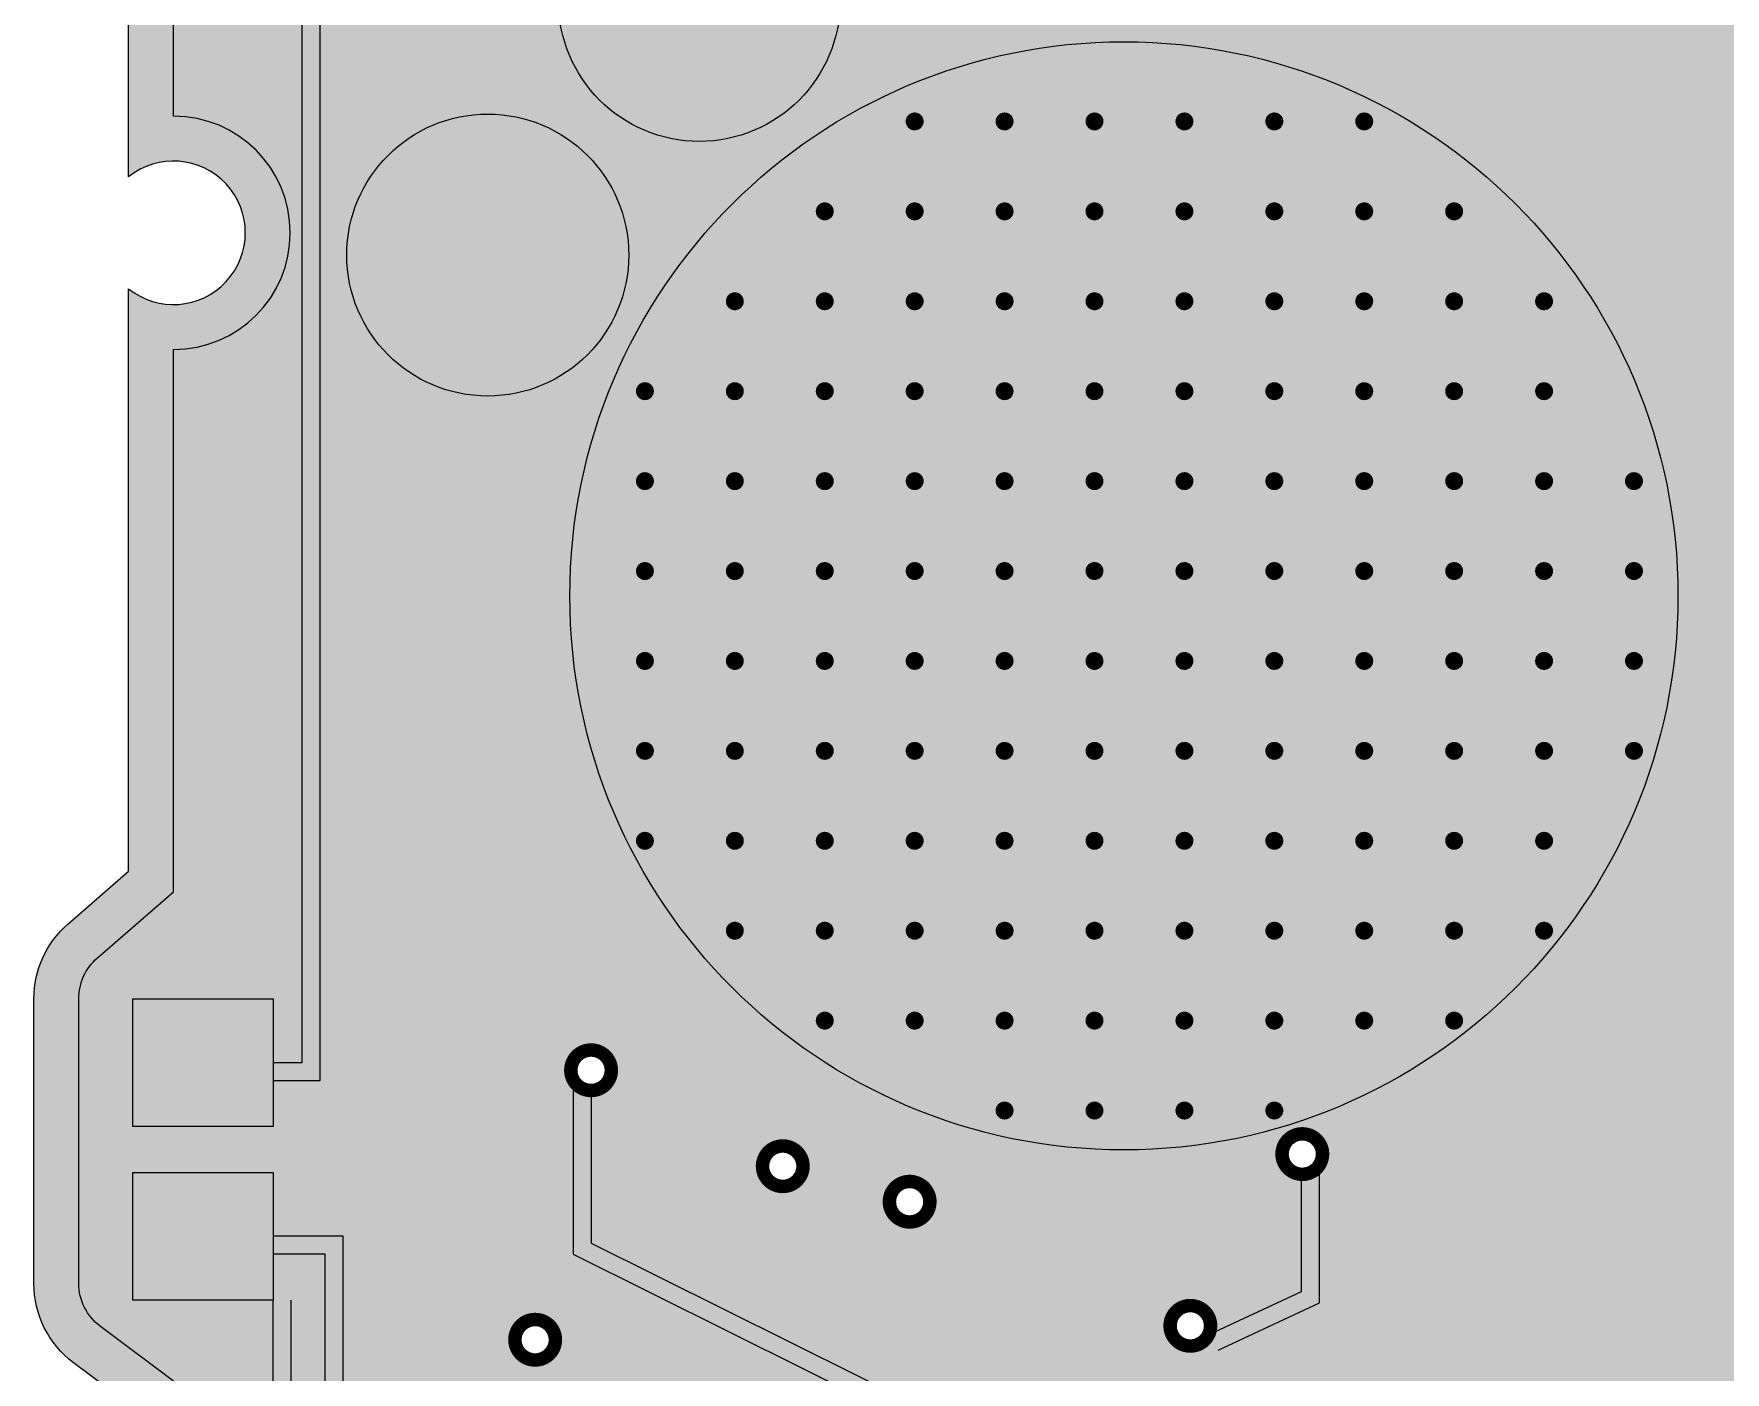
# Model space of a CAD drawing. Header units: centimetres. Extents: x 11.14 to 14.91, y 4.09 to 12.69.
# Drawn here: x 11.143 to 13.024, y 10.04 to 11.529 of the extents above; entities that cross this region are included whole.
import ezdxf

# ---------------------------------------------------------------- set-up
doc = ezdxf.new("R2010")
doc.units = ezdxf.units.CM
doc.header["$MEASUREMENT"] = 0
for name, color, linetype in [('conexiuni', 44, 'Continuous'), ('contur_placa', 9, 'Continuous'), ('noduri', 80, 'Continuous'), ('pct', 251, 'Continuous')]:
    doc.layers.add(name, color=color, linetype=linetype)
doc.layers.add('contacte_aurii', color=7, linetype='Continuous', true_color=0x757500)
doc.layers.add('placa_culoare', color=7, linetype='Continuous', true_color=0x1a3300)

msp = doc.modelspace()

# ---------------------------------------------------------------- hatches: boundary and pattern name
at = {"true_color": 0x727430}
h = msp.add_hatch(color=67, dxfattribs=at)
h.dxf.hatch_style = 1
h.paths.add_polyline_path([(11.2485, 9.0291, 0.400785), (11.3058, 8.9691, -0.954964), (11.3058, 8.6551, 0.400785), (11.2485, 8.5952), (11.2485, 8.4141, 0.403798), (11.3064, 8.3541, -0.964932), (11.3064, 8.04, 0.403798), (11.2485, 7.98), (11.2485, 7.5759), (11.2799, 7.5467), (11.2799, 7.323), (11.2485, 7.2748), (11.2485, 6.7669), (11.3094, 6.7018), (11.3094, 6.44), (11.2485, 6.375), (11.2485, 5.2436, 0.221534), (12.008, 4.1056, 0.137418), (12.0652, 4.0896), (14.0621, 4.0896, 0.22661), (14.8485, 5.2436), (14.8485, 6.3742), (14.794, 6.4357), (14.794, 6.6948), (14.8385, 6.7565), (14.9052, 6.8412), (14.9052, 7.2161), (14.8485, 7.2791), (14.8485, 7.9802, 0.397776), (14.7919, 8.0402, -0.945089), (14.7919, 8.354, 0.397776), (14.8485, 8.4139), (14.8485, 8.5952, 0.400785), (14.7913, 8.6551, -0.954964), (14.7913, 8.9691, 0.400785), (14.8485, 9.0291), (14.8485, 12.2559, 0.443926), (14.7825, 12.3156, -0.568503), (14.6185, 12.5371, 0.535761), (14.5171, 12.6896), (11.6154, 12.6896, 0.459419), (11.5066, 12.563, -0.4403), (11.3047, 12.3121, 0.395705), (11.2485, 12.2522), (11.2485, 11.3694, -2.087777), (11.2485, 11.2451), (11.2485, 10.5972), (11.1809, 10.5385, 0.21724), (11.1431, 10.4555), (11.1431, 10.1389, 0.236617), (11.1872, 10.0507), (11.2485, 10.0049)])
h.paths.add_polyline_path([(11.2985, 10.03), (11.2172, 10.0908, -0.236617), (11.1931, 10.1389), (11.1931, 10.4555, -0.21724), (11.2137, 10.5008), (11.2985, 10.5744), (11.2985, 11.1775, 1), (11.2985, 11.437), (11.2985, 12.2087, -0.354618), (11.3462, 12.2674, 0.397955), (11.5561, 12.5705, -0.459419), (11.6154, 12.6396), (14.5171, 12.6396, -0.535761), (14.5724, 12.5564, 0.502921), (14.7447, 12.266, -0.384227), (14.7985, 12.2063), (14.7985, 9.0725, -0.349321), (14.752, 9.014, 0.795743), (14.752, 8.6103, -0.349321), (14.7985, 8.5518), (14.7985, 8.4569, -0.346895), (14.7525, 8.3985, 0.788698), (14.7525, 7.9956, -0.346895), (14.7985, 7.9373), (14.7985, 7.2599), (14.8552, 7.1969), (14.8552, 6.8585), (14.7985, 6.7866), (14.744, 6.711), (14.744, 6.4167), (14.7985, 6.3553), (14.7985, 5.2474, -0.223736), (14.0485, 4.1396), (12.0652, 4.1396, -0.137418), (12.034, 4.1484, -0.220901), (11.2985, 5.2474), (11.2985, 6.3553), (11.3594, 6.4202), (11.3594, 6.7215), (11.2985, 6.7866), (11.2985, 7.2599), (11.3299, 7.3082), (11.3299, 7.5685), (11.2985, 7.5977), (11.2985, 7.9362, -0.351746), (11.3456, 7.9948, 0.802822), (11.3456, 8.3993, -0.351746), (11.2985, 8.4579), (11.2985, 8.5518, -0.349321), (11.3451, 8.6103, 0.795743), (11.3451, 9.014, -0.349321), (11.2985, 9.0725)], flags=16)
at = {"layer": 'contacte_aurii'}
h = msp.add_hatch(color=256, dxfattribs=at)
h.dxf.hatch_style = 1
h.paths.add_polyline_path([(11.4911, 11.2825, 1), (11.8047, 11.2825, 1)])
h.paths.add_polyline_path([(12.04, 11.5657, 1), (11.7264, 11.5657, 1)])
h.paths.add_polyline_path([(11.7393, 10.9035, 1), (12.9716, 10.9035, 1)])
h = msp.add_hatch(color=256, dxfattribs=at)
h.dxf.hatch_style = 1
h.paths.add_polyline_path([(11.4094, 10.4555), (11.2531, 10.4555), (11.2531, 10.3134), (11.4094, 10.3134)])
h.paths.add_polyline_path([(11.4094, 10.2623), (11.2531, 10.2623), (11.2531, 10.1202), (11.4094, 10.1202)])
at = {"layer": 'pct'}
h = msp.add_hatch(color=256, dxfattribs=at)
h.dxf.hatch_style = 1
h.paths.add_polyline_path([(12.1327, 11.4311, 1), (12.1127, 11.4311, 1)])
h = msp.add_hatch(color=256, dxfattribs=at)
h.dxf.hatch_style = 1
h.paths.add_polyline_path([(12.2327, 11.4311, 1), (12.2127, 11.4311, 1)])
h = msp.add_hatch(color=256, dxfattribs=at)
h.dxf.hatch_style = 1
h.paths.add_polyline_path([(12.3327, 11.4311, 1), (12.3127, 11.4311, 1)])
h = msp.add_hatch(color=256, dxfattribs=at)
h.dxf.hatch_style = 1
h.paths.add_polyline_path([(12.4327, 11.4311, 1), (12.4127, 11.4311, 1)])
h = msp.add_hatch(color=256, dxfattribs=at)
h.dxf.hatch_style = 1
h.paths.add_polyline_path([(12.5327, 11.4311, 1), (12.5127, 11.4311, 1)])
h = msp.add_hatch(color=256, dxfattribs=at)
h.dxf.hatch_style = 1
h.paths.add_polyline_path([(12.6327, 11.4311, 1), (12.6127, 11.4311, 1)])
h = msp.add_hatch(color=256, dxfattribs=at)
h.dxf.hatch_style = 1
h.paths.add_polyline_path([(12.0327, 11.3311, 1), (12.0127, 11.3311, 1)])
h = msp.add_hatch(color=256, dxfattribs=at)
h.dxf.hatch_style = 1
h.paths.add_polyline_path([(12.1327, 11.3311, 1), (12.1127, 11.3311, 1)])
h = msp.add_hatch(color=256, dxfattribs=at)
h.dxf.hatch_style = 1
h.paths.add_polyline_path([(12.2327, 11.3311, 1), (12.2127, 11.3311, 1)])
h = msp.add_hatch(color=256, dxfattribs=at)
h.dxf.hatch_style = 1
h.paths.add_polyline_path([(12.3327, 11.3311, 1), (12.3127, 11.3311, 1)])
h = msp.add_hatch(color=256, dxfattribs=at)
h.dxf.hatch_style = 1
h.paths.add_polyline_path([(12.4327, 11.3311, 1), (12.4127, 11.3311, 1)])
h = msp.add_hatch(color=256, dxfattribs=at)
h.dxf.hatch_style = 1
h.paths.add_polyline_path([(12.5327, 11.3311, 1), (12.5127, 11.3311, 1)])
h = msp.add_hatch(color=256, dxfattribs=at)
h.dxf.hatch_style = 1
h.paths.add_polyline_path([(12.6327, 11.3311, 1), (12.6127, 11.3311, 1)])
h = msp.add_hatch(color=256, dxfattribs=at)
h.dxf.hatch_style = 1
h.paths.add_polyline_path([(12.7327, 11.3311, 1), (12.7127, 11.3311, 1)])
h = msp.add_hatch(color=256, dxfattribs=at)
h.dxf.hatch_style = 1
h.paths.add_polyline_path([(11.9327, 11.2311, 1), (11.9127, 11.2311, 1)])
h = msp.add_hatch(color=256, dxfattribs=at)
h.dxf.hatch_style = 1
h.paths.add_polyline_path([(12.0327, 11.2311, 1), (12.0127, 11.2311, 1)])
h = msp.add_hatch(color=256, dxfattribs=at)
h.dxf.hatch_style = 1
h.paths.add_polyline_path([(12.1327, 11.2311, 1), (12.1127, 11.2311, 1)])
h = msp.add_hatch(color=256, dxfattribs=at)
h.dxf.hatch_style = 1
h.paths.add_polyline_path([(12.2327, 11.2311, 1), (12.2127, 11.2311, 1)])
h = msp.add_hatch(color=256, dxfattribs=at)
h.dxf.hatch_style = 1
h.paths.add_polyline_path([(12.3327, 11.2311, 1), (12.3127, 11.2311, 1)])
h = msp.add_hatch(color=256, dxfattribs=at)
h.dxf.hatch_style = 1
h.paths.add_polyline_path([(12.4327, 11.2311, 1), (12.4127, 11.2311, 1)])
h = msp.add_hatch(color=256, dxfattribs=at)
h.dxf.hatch_style = 1
h.paths.add_polyline_path([(12.5327, 11.2311, 1), (12.5127, 11.2311, 1)])
h = msp.add_hatch(color=256, dxfattribs=at)
h.dxf.hatch_style = 1
h.paths.add_polyline_path([(12.6327, 11.2311, 1), (12.6127, 11.2311, 1)])
h = msp.add_hatch(color=256, dxfattribs=at)
h.dxf.hatch_style = 1
h.paths.add_polyline_path([(12.7327, 11.2311, 1), (12.7127, 11.2311, 1)])
h = msp.add_hatch(color=256, dxfattribs=at)
h.dxf.hatch_style = 1
h.paths.add_polyline_path([(12.8327, 11.2311, 1), (12.8127, 11.2311, 1)])
h = msp.add_hatch(color=256, dxfattribs=at)
h.dxf.hatch_style = 1
h.paths.add_polyline_path([(11.8327, 11.1311, 1), (11.8127, 11.1311, 1)])
h = msp.add_hatch(color=256, dxfattribs=at)
h.dxf.hatch_style = 1
h.paths.add_polyline_path([(11.9327, 11.1311, 1), (11.9127, 11.1311, 1)])
h = msp.add_hatch(color=256, dxfattribs=at)
h.dxf.hatch_style = 1
h.paths.add_polyline_path([(12.0327, 11.1311, 1), (12.0127, 11.1311, 1)])
h = msp.add_hatch(color=256, dxfattribs=at)
h.dxf.hatch_style = 1
h.paths.add_polyline_path([(12.1327, 11.1311, 1), (12.1127, 11.1311, 1)])
h = msp.add_hatch(color=256, dxfattribs=at)
h.dxf.hatch_style = 1
h.paths.add_polyline_path([(12.2327, 11.1311, 1), (12.2127, 11.1311, 1)])
h = msp.add_hatch(color=256, dxfattribs=at)
h.dxf.hatch_style = 1
h.paths.add_polyline_path([(12.3327, 11.1311, 1), (12.3127, 11.1311, 1)])
h = msp.add_hatch(color=256, dxfattribs=at)
h.dxf.hatch_style = 1
h.paths.add_polyline_path([(12.4327, 11.1311, 1), (12.4127, 11.1311, 1)])
h = msp.add_hatch(color=256, dxfattribs=at)
h.dxf.hatch_style = 1
h.paths.add_polyline_path([(12.5327, 11.1311, 1), (12.5127, 11.1311, 1)])
h = msp.add_hatch(color=256, dxfattribs=at)
h.dxf.hatch_style = 1
h.paths.add_polyline_path([(12.6327, 11.1311, 1), (12.6127, 11.1311, 1)])
h = msp.add_hatch(color=256, dxfattribs=at)
h.dxf.hatch_style = 1
h.paths.add_polyline_path([(12.7327, 11.1311, 1), (12.7127, 11.1311, 1)])
h = msp.add_hatch(color=256, dxfattribs=at)
h.dxf.hatch_style = 1
h.paths.add_polyline_path([(12.8327, 11.1311, 1), (12.8127, 11.1311, 1)])
h = msp.add_hatch(color=256, dxfattribs=at)
h.dxf.hatch_style = 1
h.paths.add_polyline_path([(11.8327, 11.0311, 1), (11.8127, 11.0311, 1)])
h = msp.add_hatch(color=256, dxfattribs=at)
h.dxf.hatch_style = 1
h.paths.add_polyline_path([(11.9327, 11.0311, 1), (11.9127, 11.0311, 1)])
h = msp.add_hatch(color=256, dxfattribs=at)
h.dxf.hatch_style = 1
h.paths.add_polyline_path([(12.0327, 11.0311, 1), (12.0127, 11.0311, 1)])
h = msp.add_hatch(color=256, dxfattribs=at)
h.dxf.hatch_style = 1
h.paths.add_polyline_path([(12.1327, 11.0311, 1), (12.1127, 11.0311, 1)])
h = msp.add_hatch(color=256, dxfattribs=at)
h.dxf.hatch_style = 1
h.paths.add_polyline_path([(12.2327, 11.0311, 1), (12.2127, 11.0311, 1)])
h = msp.add_hatch(color=256, dxfattribs=at)
h.dxf.hatch_style = 1
h.paths.add_polyline_path([(12.3327, 11.0311, 1), (12.3127, 11.0311, 1)])
h = msp.add_hatch(color=256, dxfattribs=at)
h.dxf.hatch_style = 1
h.paths.add_polyline_path([(12.4327, 11.0311, 1), (12.4127, 11.0311, 1)])
h = msp.add_hatch(color=256, dxfattribs=at)
h.dxf.hatch_style = 1
h.paths.add_polyline_path([(12.5327, 11.0311, 1), (12.5127, 11.0311, 1)])
h = msp.add_hatch(color=256, dxfattribs=at)
h.dxf.hatch_style = 1
h.paths.add_polyline_path([(12.6327, 11.0311, 1), (12.6127, 11.0311, 1)])
h = msp.add_hatch(color=256, dxfattribs=at)
h.dxf.hatch_style = 1
h.paths.add_polyline_path([(12.7327, 11.0311, 1), (12.7127, 11.0311, 1)])
h = msp.add_hatch(color=256, dxfattribs=at)
h.dxf.hatch_style = 1
h.paths.add_polyline_path([(12.8327, 11.0311, 1), (12.8127, 11.0311, 1)])
h = msp.add_hatch(color=256, dxfattribs=at)
h.dxf.hatch_style = 1
h.paths.add_polyline_path([(12.9327, 11.0311, 1), (12.9127, 11.0311, 1)])
h = msp.add_hatch(color=256, dxfattribs=at)
h.dxf.hatch_style = 1
h.paths.add_polyline_path([(11.8327, 10.9311, 1), (11.8127, 10.9311, 1)])
h = msp.add_hatch(color=256, dxfattribs=at)
h.dxf.hatch_style = 1
h.paths.add_polyline_path([(11.9327, 10.9311, 1), (11.9127, 10.9311, 1)])
h = msp.add_hatch(color=256, dxfattribs=at)
h.dxf.hatch_style = 1
h.paths.add_polyline_path([(12.0327, 10.9311, 1), (12.0127, 10.9311, 1)])
h = msp.add_hatch(color=256, dxfattribs=at)
h.dxf.hatch_style = 1
h.paths.add_polyline_path([(12.1327, 10.9311, 1), (12.1127, 10.9311, 1)])
h = msp.add_hatch(color=256, dxfattribs=at)
h.dxf.hatch_style = 1
h.paths.add_polyline_path([(12.2327, 10.9311, 1), (12.2127, 10.9311, 1)])
h = msp.add_hatch(color=256, dxfattribs=at)
h.dxf.hatch_style = 1
h.paths.add_polyline_path([(12.3327, 10.9311, 1), (12.3127, 10.9311, 1)])
h = msp.add_hatch(color=256, dxfattribs=at)
h.dxf.hatch_style = 1
h.paths.add_polyline_path([(12.4327, 10.9311, 1), (12.4127, 10.9311, 1)])
h = msp.add_hatch(color=256, dxfattribs=at)
h.dxf.hatch_style = 1
h.paths.add_polyline_path([(12.5327, 10.9311, 1), (12.5127, 10.9311, 1)])
h = msp.add_hatch(color=256, dxfattribs=at)
h.dxf.hatch_style = 1
h.paths.add_polyline_path([(12.6327, 10.9311, 1), (12.6127, 10.9311, 1)])
h = msp.add_hatch(color=256, dxfattribs=at)
h.dxf.hatch_style = 1
h.paths.add_polyline_path([(12.7327, 10.9311, 1), (12.7127, 10.9311, 1)])
h = msp.add_hatch(color=256, dxfattribs=at)
h.dxf.hatch_style = 1
h.paths.add_polyline_path([(12.8327, 10.9311, 1), (12.8127, 10.9311, 1)])
h = msp.add_hatch(color=256, dxfattribs=at)
h.dxf.hatch_style = 1
h.paths.add_polyline_path([(12.9327, 10.9311, 1), (12.9127, 10.9311, 1)])
h = msp.add_hatch(color=256, dxfattribs=at)
h.dxf.hatch_style = 1
h.paths.add_polyline_path([(11.8327, 10.8311, 1), (11.8127, 10.8311, 1)])
h = msp.add_hatch(color=256, dxfattribs=at)
h.dxf.hatch_style = 1
h.paths.add_polyline_path([(11.9327, 10.8311, 1), (11.9127, 10.8311, 1)])
h = msp.add_hatch(color=256, dxfattribs=at)
h.dxf.hatch_style = 1
h.paths.add_polyline_path([(12.0327, 10.8311, 1), (12.0127, 10.8311, 1)])
h = msp.add_hatch(color=256, dxfattribs=at)
h.dxf.hatch_style = 1
h.paths.add_polyline_path([(12.1327, 10.8311, 1), (12.1127, 10.8311, 1)])
h = msp.add_hatch(color=256, dxfattribs=at)
h.dxf.hatch_style = 1
h.paths.add_polyline_path([(12.2327, 10.8311, 1), (12.2127, 10.8311, 1)])
h = msp.add_hatch(color=256, dxfattribs=at)
h.dxf.hatch_style = 1
h.paths.add_polyline_path([(12.3327, 10.8311, 1), (12.3127, 10.8311, 1)])
h = msp.add_hatch(color=256, dxfattribs=at)
h.dxf.hatch_style = 1
h.paths.add_polyline_path([(12.4327, 10.8311, 1), (12.4127, 10.8311, 1)])
h = msp.add_hatch(color=256, dxfattribs=at)
h.dxf.hatch_style = 1
h.paths.add_polyline_path([(12.5327, 10.8311, 1), (12.5127, 10.8311, 1)])
h = msp.add_hatch(color=256, dxfattribs=at)
h.dxf.hatch_style = 1
h.paths.add_polyline_path([(12.6327, 10.8311, 1), (12.6127, 10.8311, 1)])
h = msp.add_hatch(color=256, dxfattribs=at)
h.dxf.hatch_style = 1
h.paths.add_polyline_path([(12.7327, 10.8311, 1), (12.7127, 10.8311, 1)])
h = msp.add_hatch(color=256, dxfattribs=at)
h.dxf.hatch_style = 1
h.paths.add_polyline_path([(12.8327, 10.8311, 1), (12.8127, 10.8311, 1)])
h = msp.add_hatch(color=256, dxfattribs=at)
h.dxf.hatch_style = 1
h.paths.add_polyline_path([(12.9327, 10.8311, 1), (12.9127, 10.8311, 1)])
h = msp.add_hatch(color=256, dxfattribs=at)
h.dxf.hatch_style = 1
h.paths.add_polyline_path([(11.8327, 10.7311, 1), (11.8127, 10.7311, 1)])
h = msp.add_hatch(color=256, dxfattribs=at)
h.dxf.hatch_style = 1
h.paths.add_polyline_path([(11.9327, 10.7311, 1), (11.9127, 10.7311, 1)])
h = msp.add_hatch(color=256, dxfattribs=at)
h.dxf.hatch_style = 1
h.paths.add_polyline_path([(12.0327, 10.7311, 1), (12.0127, 10.7311, 1)])
h = msp.add_hatch(color=256, dxfattribs=at)
h.dxf.hatch_style = 1
h.paths.add_polyline_path([(12.1327, 10.7311, 1), (12.1127, 10.7311, 1)])
h = msp.add_hatch(color=256, dxfattribs=at)
h.dxf.hatch_style = 1
h.paths.add_polyline_path([(12.2327, 10.7311, 1), (12.2127, 10.7311, 1)])
h = msp.add_hatch(color=256, dxfattribs=at)
h.dxf.hatch_style = 1
h.paths.add_polyline_path([(12.3327, 10.7311, 1), (12.3127, 10.7311, 1)])
h = msp.add_hatch(color=256, dxfattribs=at)
h.dxf.hatch_style = 1
h.paths.add_polyline_path([(12.4327, 10.7311, 1), (12.4127, 10.7311, 1)])
h = msp.add_hatch(color=256, dxfattribs=at)
h.dxf.hatch_style = 1
h.paths.add_polyline_path([(12.5327, 10.7311, 1), (12.5127, 10.7311, 1)])
h = msp.add_hatch(color=256, dxfattribs=at)
h.dxf.hatch_style = 1
h.paths.add_polyline_path([(12.6327, 10.7311, 1), (12.6127, 10.7311, 1)])
h = msp.add_hatch(color=256, dxfattribs=at)
h.dxf.hatch_style = 1
h.paths.add_polyline_path([(12.7327, 10.7311, 1), (12.7127, 10.7311, 1)])
h = msp.add_hatch(color=256, dxfattribs=at)
h.dxf.hatch_style = 1
h.paths.add_polyline_path([(12.8327, 10.7311, 1), (12.8127, 10.7311, 1)])
h = msp.add_hatch(color=256, dxfattribs=at)
h.dxf.hatch_style = 1
h.paths.add_polyline_path([(12.9327, 10.7311, 1), (12.9127, 10.7311, 1)])
h = msp.add_hatch(color=256, dxfattribs=at)
h.dxf.hatch_style = 1
h.paths.add_polyline_path([(11.8327, 10.6311, 1), (11.8127, 10.6311, 1)])
h = msp.add_hatch(color=256, dxfattribs=at)
h.dxf.hatch_style = 1
h.paths.add_polyline_path([(11.9327, 10.6311, 1), (11.9127, 10.6311, 1)])
h = msp.add_hatch(color=256, dxfattribs=at)
h.dxf.hatch_style = 1
h.paths.add_polyline_path([(12.0327, 10.6311, 1), (12.0127, 10.6311, 1)])
h = msp.add_hatch(color=256, dxfattribs=at)
h.dxf.hatch_style = 1
h.paths.add_polyline_path([(12.1327, 10.6311, 1), (12.1127, 10.6311, 1)])
h = msp.add_hatch(color=256, dxfattribs=at)
h.dxf.hatch_style = 1
h.paths.add_polyline_path([(12.2327, 10.6311, 1), (12.2127, 10.6311, 1)])
h = msp.add_hatch(color=256, dxfattribs=at)
h.dxf.hatch_style = 1
h.paths.add_polyline_path([(12.3327, 10.6311, 1), (12.3127, 10.6311, 1)])
h = msp.add_hatch(color=256, dxfattribs=at)
h.dxf.hatch_style = 1
h.paths.add_polyline_path([(12.4327, 10.6311, 1), (12.4127, 10.6311, 1)])
h = msp.add_hatch(color=256, dxfattribs=at)
h.dxf.hatch_style = 1
h.paths.add_polyline_path([(12.5327, 10.6311, 1), (12.5127, 10.6311, 1)])
h = msp.add_hatch(color=256, dxfattribs=at)
h.dxf.hatch_style = 1
h.paths.add_polyline_path([(12.6327, 10.6311, 1), (12.6127, 10.6311, 1)])
h = msp.add_hatch(color=256, dxfattribs=at)
h.dxf.hatch_style = 1
h.paths.add_polyline_path([(12.7327, 10.6311, 1), (12.7127, 10.6311, 1)])
h = msp.add_hatch(color=256, dxfattribs=at)
h.dxf.hatch_style = 1
h.paths.add_polyline_path([(12.8327, 10.6311, 1), (12.8127, 10.6311, 1)])
h = msp.add_hatch(color=256, dxfattribs=at)
h.dxf.hatch_style = 1
h.paths.add_polyline_path([(11.9327, 10.5311, 1), (11.9127, 10.5311, 1)])
h = msp.add_hatch(color=256, dxfattribs=at)
h.dxf.hatch_style = 1
h.paths.add_polyline_path([(12.0327, 10.5311, 1), (12.0127, 10.5311, 1)])
h = msp.add_hatch(color=256, dxfattribs=at)
h.dxf.hatch_style = 1
h.paths.add_polyline_path([(12.1327, 10.5311, 1), (12.1127, 10.5311, 1)])
h = msp.add_hatch(color=256, dxfattribs=at)
h.dxf.hatch_style = 1
h.paths.add_polyline_path([(12.2327, 10.5311, 1), (12.2127, 10.5311, 1)])
h = msp.add_hatch(color=256, dxfattribs=at)
h.dxf.hatch_style = 1
h.paths.add_polyline_path([(12.3327, 10.5311, 1), (12.3127, 10.5311, 1)])
h = msp.add_hatch(color=256, dxfattribs=at)
h.dxf.hatch_style = 1
h.paths.add_polyline_path([(12.4327, 10.5311, 1), (12.4127, 10.5311, 1)])
h = msp.add_hatch(color=256, dxfattribs=at)
h.dxf.hatch_style = 1
h.paths.add_polyline_path([(12.5327, 10.5311, 1), (12.5127, 10.5311, 1)])
h = msp.add_hatch(color=256, dxfattribs=at)
h.dxf.hatch_style = 1
h.paths.add_polyline_path([(12.6327, 10.5311, 1), (12.6127, 10.5311, 1)])
h = msp.add_hatch(color=256, dxfattribs=at)
h.dxf.hatch_style = 1
h.paths.add_polyline_path([(12.7327, 10.5311, 1), (12.7127, 10.5311, 1)])
h = msp.add_hatch(color=256, dxfattribs=at)
h.dxf.hatch_style = 1
h.paths.add_polyline_path([(12.8327, 10.5311, 1), (12.8127, 10.5311, 1)])
h = msp.add_hatch(color=256, dxfattribs=at)
h.dxf.hatch_style = 1
h.paths.add_polyline_path([(12.0327, 10.4311, 1), (12.0127, 10.4311, 1)])
h = msp.add_hatch(color=256, dxfattribs=at)
h.dxf.hatch_style = 1
h.paths.add_polyline_path([(12.1327, 10.4311, 1), (12.1127, 10.4311, 1)])
h = msp.add_hatch(color=256, dxfattribs=at)
h.dxf.hatch_style = 1
h.paths.add_polyline_path([(12.2327, 10.4311, 1), (12.2127, 10.4311, 1)])
h = msp.add_hatch(color=256, dxfattribs=at)
h.dxf.hatch_style = 1
h.paths.add_polyline_path([(12.3327, 10.4311, 1), (12.3127, 10.4311, 1)])
h = msp.add_hatch(color=256, dxfattribs=at)
h.dxf.hatch_style = 1
h.paths.add_polyline_path([(12.4327, 10.4311, 1), (12.4127, 10.4311, 1)])
h = msp.add_hatch(color=256, dxfattribs=at)
h.dxf.hatch_style = 1
h.paths.add_polyline_path([(12.5327, 10.4311, 1), (12.5127, 10.4311, 1)])
h = msp.add_hatch(color=256, dxfattribs=at)
h.dxf.hatch_style = 1
h.paths.add_polyline_path([(12.6327, 10.4311, 1), (12.6127, 10.4311, 1)])
h = msp.add_hatch(color=256, dxfattribs=at)
h.dxf.hatch_style = 1
h.paths.add_polyline_path([(12.7327, 10.4311, 1), (12.7127, 10.4311, 1)])
h = msp.add_hatch(color=256, dxfattribs=at)
h.dxf.hatch_style = 1
h.paths.add_polyline_path([(12.2327, 10.3311, 1), (12.2127, 10.3311, 1)])
h = msp.add_hatch(color=256, dxfattribs=at)
h.dxf.hatch_style = 1
h.paths.add_polyline_path([(12.3327, 10.3311, 1), (12.3127, 10.3311, 1)])
h = msp.add_hatch(color=256, dxfattribs=at)
h.dxf.hatch_style = 1
h.paths.add_polyline_path([(12.4327, 10.3311, 1), (12.4127, 10.3311, 1)])
h = msp.add_hatch(color=256, dxfattribs=at)
h.dxf.hatch_style = 1
h.paths.add_polyline_path([(12.5327, 10.3311, 1), (12.5127, 10.3311, 1)])
at = {"layer": 'placa_culoare'}
h = msp.add_hatch(color=256, dxfattribs=at)
h.dxf.hatch_style = 1
h.paths.add_polyline_path([(14.5724, 12.5564, 0.535761), (14.5171, 12.6396), (14.1496, 12.6396), (14.1496, 12.5092), (14.0712, 12.5092), (14.0712, 12.6396), (14.0355, 12.6396), (14.0355, 12.5092), (13.9571, 12.5092), (13.9571, 12.6396), (13.6048, 12.6396), (13.6048, 12.569), (13.3961, 12.569), (13.3716, 12.5883), (13.2608, 12.5883), (13.2433, 12.6396), (12.6399, 12.6396), (12.6399, 12.5487), (12.451, 12.5487), (12.451, 12.6396), (11.6154, 12.6396, 0.459419), (11.5561, 12.5705, -0.397955), (11.3462, 12.2674, 0.354618), (11.2985, 12.2087), (11.2985, 11.437, -1), (11.2985, 11.1775), (11.2985, 10.5744), (11.2137, 10.5008, 0.21724), (11.1931, 10.4555), (11.1931, 10.1389, 0.236617), (11.2172, 10.0908), (11.2985, 10.03), (11.2985, 9.0725, 0.349321), (11.3451, 9.014, -0.795743), (11.3451, 8.6103, 0.349321), (11.2985, 8.5518), (11.2985, 8.4579, 0.351746), (11.3456, 8.3993, -0.802822), (11.3456, 7.9948, 0.351746), (11.2985, 7.9362), (11.2985, 7.5977), (11.3299, 7.5685), (11.3299, 7.3082), (11.2985, 7.2599), (11.2985, 6.7866), (11.3594, 6.7215), (11.3594, 6.4202), (11.2985, 6.3553), (11.2985, 5.2474, 0.220901), (12.034, 4.1484, 0.137418), (12.0652, 4.1396), (14.0485, 4.1396, 0.223736), (14.7985, 5.2474), (14.7985, 6.3553), (14.744, 6.4167), (14.744, 6.711), (14.7985, 6.7866), (14.8552, 6.8585), (14.8552, 7.1969), (14.7985, 7.2599), (14.7985, 7.9373, 0.346895), (14.7525, 7.9956, -0.788698), (14.7525, 8.3985, 0.346895), (14.7985, 8.4569), (14.7985, 8.5518, 0.349321), (14.752, 8.6103, -0.795743), (14.752, 9.014, 0.349321), (14.7985, 9.0725), (14.7985, 12.2063, 0.384227), (14.7447, 12.266, -0.502921)])
h.paths.add_polyline_path([(12.7117, 12.5612, -1), (12.8145, 12.5612, -1)], flags=16)
h.paths.add_polyline_path([(12.9627, 11.8481), (13.203, 11.8481, -0.066436), (13.2022, 11.854, -1), (13.2472, 11.854, -0.875405), (13.203, 11.8481), (12.9627, 11.8481), (12.714, 11.5674), (12.3052, 11.5674, -1), (12.2602, 11.5674, -1), (12.3052, 11.5674), (12.714, 11.5674)], flags=16)
h.paths.add_polyline_path([(12.4077, 12.1336, -1), (12.3627, 12.1336, -1)], flags=16)
h.paths.add_polyline_path([(12.3254, 12.3146, -1), (12.2804, 12.3146, -1)], flags=16)
h.paths.add_polyline_path([(13.6108, 12.3879, -1), (13.6558, 12.3879), (14.0925, 12.3879), (14.5231, 12.0765, -0.727398), (14.5638, 12.0634, -1), (14.5188, 12.0634, -0.15781), (14.5231, 12.0765), (14.0925, 12.3879), (13.6558, 12.3879, -1)], flags=16)
h.paths.add_polyline_path([(13.5091, 11.9098, -1), (13.4641, 11.9098, -1)], flags=16)
h.paths.add_polyline_path([(12.3089, 12.0019, -1), (12.2639, 12.0019, -1)], flags=16)
h.paths.add_polyline_path([(12.1648, 12.3909), (12.1648, 12.3079), (11.9816, 12.3079), (11.9816, 12.3909)], flags=16)
h.paths.add_polyline_path([(13.6802, 12.0389, -1), (13.6352, 12.0389, -1)], flags=16)
h.paths.add_polyline_path([(12.1648, 12.19), (12.1648, 12.107), (11.9816, 12.107), (11.9816, 12.19)], flags=16)
h.paths.add_polyline_path([(12.2563, 11.8637, -1), (12.2113, 11.8637), (12.122, 11.8637), (11.7493, 11.7404), (11.7493, 11.8378, -0.414214), (11.7268, 11.8603, -1), (11.7718, 11.8603, -0.414214), (11.7493, 11.8378), (11.7493, 11.7404), (12.122, 11.8637), (12.2113, 11.8637, -1)], flags=16)
h.paths.add_polyline_path([(12.1648, 11.9948), (12.1648, 11.9118), (11.9816, 11.9118), (11.9816, 11.9948)], flags=16)
h.paths.add_polyline_path([(13.5999, 11.6236, -0.741611), (13.5587, 11.6111), (13.1722, 11.3528), (13.1722, 10.1406), (13.4753, 9.8547), (13.4753, 9.6336), (14.0731, 9.6336), (14.4107, 9.5235), (14.4107, 9.4836), (14.4107, 9.1836), (14.4107, 9.1437), (14.0731, 9.0336), (13.3785, 9.0336), (13.2107, 9.1096), (13.2107, 9.1836), (13.2107, 9.4836), (13.2107, 9.5575), (13.3785, 9.6336), (13.4753, 9.6336), (13.4753, 9.8547), (13.1722, 10.1406), (13.1722, 11.3528), (13.5587, 11.6111, -0.148362), (13.5549, 11.6236, -1)], flags=16)
h.paths.add_polyline_path([(12.9716, 10.9035, -1), (11.7393, 10.9035, -1)], flags=16)
h.paths.add_polyline_path([(11.9228, 12.3997), (11.7396, 12.3997), (11.7396, 12.4827), (11.9228, 12.4827)], flags=16)
h.paths.add_polyline_path([(11.9756, 12.0954), (11.9756, 12.0124), (11.7924, 12.0124), (11.7924, 12.0954)], flags=16)
h.paths.add_polyline_path([(11.8826, 12.3035), (11.8826, 12.2205), (11.6995, 12.2205), (11.6995, 12.3035)], flags=16)
h.paths.add_polyline_path([(14.0749, 12.0494, -1), (14.0299, 12.0494, -1)], flags=16)
h.paths.add_polyline_path([(11.9134, 11.8669, -1), (11.8684, 11.8669, -1)], flags=16)
h.paths.add_polyline_path([(11.7948, 12.1334, -1), (11.7498, 12.1334, -1)], flags=16)
h.paths.add_polyline_path([(12.04, 11.5657, -1), (11.7264, 11.5657, -1)], flags=16)
h.paths.add_polyline_path([(11.7191, 12.4395, -1), (11.6741, 12.4395, -1)], flags=16)
h.paths.add_polyline_path([(13.5818, 11.334), (14.7473, 11.334), (14.7473, 11.2135), (14.7199, 11.1683), (14.7022, 11.1318), (14.6865, 11.0891), (14.6753, 11.0451), (14.668, 11), (14.6642, 10.9539), (14.6634, 10.907), (14.6652, 10.8594), (14.6691, 10.8112), (14.6746, 10.7625), (14.6814, 10.7135), (14.6888, 10.6643), (14.6966, 10.615), (14.7042, 10.5657), (14.7111, 10.5167), (14.7169, 10.4679), (14.7199, 10.4353), (14.7237, 10.3718), (14.7247, 10.3243), (14.7245, 10.2773), (14.7235, 10.2304), (14.7219, 10.1837), (14.7199, 10.1372), (13.5818, 10.1372), (13.5818, 10.934), (13.3924, 10.934), (13.3924, 10.5407, -0.245725), (13.4021, 10.5222, -1), (13.3571, 10.5222, -0.605491), (13.3924, 10.5407), (13.3924, 10.934), (13.5818, 10.934)], flags=16)
h.paths.add_polyline_path([(11.6368, 12.2453, -1), (11.5918, 12.2453, -1)], flags=16)
h.paths.add_polyline_path([(14.1447, 11.6446, -1), (14.0997, 11.6446, -1)], flags=16)
h.paths.add_polyline_path([(11.6763, 11.8109, -1), (11.6313, 11.8109, -1)], flags=16)
h.paths.add_polyline_path([(11.5709, 11.8899, -1), (11.5259, 11.8899, -1)], flags=16)
h.paths.add_polyline_path([(11.8047, 11.2825, -1), (11.4911, 11.2825, -1)], flags=16)
h.paths.add_polyline_path([(13.8302, 11.0105, -1), (13.7459, 11.0105, -1)], flags=16)
h.paths.add_polyline_path([(13.7552, 10.8139, -1), (13.6428, 10.8139, -1)], flags=16)
h.paths.add_polyline_path([(13.9508, 11.0033), (13.9827, 11.0033, -0.414214), (13.995, 10.991), (13.995, 10.9869, -0.414214), (13.9827, 10.9746), (13.9508, 10.9746, -0.414214), (13.9386, 10.9869), (13.9386, 10.991, -0.414214)], flags=16)
h.paths.add_polyline_path([(13.8911, 10.8888, -1), (13.8068, 10.8888, -1)], flags=16)
h.paths.add_polyline_path([(13.9508, 10.8943), (13.9827, 10.8943, -0.414214), (13.995, 10.882), (13.995, 10.8778, -0.414214), (13.9827, 10.8656), (13.9508, 10.8656, -0.414214), (13.9386, 10.8778), (13.9386, 10.882, -0.414214)], flags=16)
h.paths.add_polyline_path([(14.3673, 11.0033, -1), (14.2252, 11.0033, -1)], flags=16)
h.paths.add_polyline_path([(13.9192, 10.6781, -1), (13.7881, 10.6781, -1)], flags=16)
h.paths.add_polyline_path([(13.9508, 10.7852), (13.9827, 10.7852, -0.414214), (13.995, 10.7729), (13.995, 10.7688, -0.414214), (13.9827, 10.7565), (13.9508, 10.7565, -0.414214), (13.9386, 10.7688), (13.9386, 10.7729, -0.414214)], flags=16)
h.paths.add_polyline_path([(13.5645, 10.4981, -1), (13.5195, 10.4981, -1)], flags=16)
h.paths.add_polyline_path([(13.9508, 10.6762), (13.9827, 10.6762, -0.414214), (13.995, 10.6639), (13.995, 10.6597, -0.414214), (13.9827, 10.6475), (13.9508, 10.6475, -0.414214), (13.9386, 10.6597), (13.9386, 10.6639, -0.414214)], flags=16)
h.paths.add_polyline_path([(14.4198, 11.0033), (14.5119, 11.0033, -1), (14.5119, 10.9746), (14.4198, 10.9746, -1)], flags=0)
h.paths.add_polyline_path([(13.4954, 10.3979, -1), (13.4504, 10.3979, -1)], flags=16)
h.paths.add_polyline_path([(13.5645, 10.3875, -1), (13.5195, 10.3875, -1)], flags=16)
h.paths.add_polyline_path([(13.9508, 10.5671), (13.9827, 10.5671, -0.414214), (13.995, 10.5548), (13.995, 10.5507, -0.414214), (13.9827, 10.5384), (13.9508, 10.5384, -0.414214), (13.9386, 10.5507), (13.9386, 10.5548, -0.414214)], flags=16)
h.paths.add_polyline_path([(14.4198, 10.9079), (14.5119, 10.9079, -1), (14.5119, 10.8792), (14.4198, 10.8792, -1)], flags=0)
h.paths.add_polyline_path([(13.9074, 10.458, -1), (13.8279, 10.458, -1)], flags=16)
h.paths.add_polyline_path([(12.5763, 10.2827, -0.426497), (12.5528, 10.2602), (12.5528, 10.13), (12.4494, 10.0815, -0.788845), (12.4068, 10.0917, -1), (12.4518, 10.0917, -0.11804), (12.4494, 10.0815), (12.5528, 10.13), (12.5528, 10.2602, -0.402035), (12.5313, 10.2827, -1)], flags=16)
h.paths.add_polyline_path([(13.8148, 10.3151, -1), (13.6624, 10.3151, -1)], flags=16)
h.paths.add_polyline_path([(14.4198, 10.8125), (14.5119, 10.8125, -1), (14.5119, 10.7838), (14.4198, 10.7838, -1)], flags=0)
h.paths.add_polyline_path([(13.9508, 10.4581), (13.9827, 10.4581, -0.414214), (13.995, 10.4458), (13.995, 10.4416, -0.414214), (13.9827, 10.4294), (13.9508, 10.4294, -0.414214), (13.9386, 10.4416), (13.9386, 10.4458, -0.414214)], flags=16)
h.paths.add_polyline_path([(13.5334, 10.2217, -1), (13.4884, 10.2217, -1)], flags=16)
h.paths.add_polyline_path([(14.4198, 10.717), (14.5119, 10.717, -1), (14.5119, 10.6883), (14.4198, 10.6883, -1)], flags=0)
h.paths.add_polyline_path([(13.9508, 10.349), (13.9827, 10.349, -0.414214), (13.995, 10.3367), (13.995, 10.3326, -0.414214), (13.9827, 10.3203), (13.9508, 10.3203, -0.414214), (13.9386, 10.3326), (13.9386, 10.3367, -0.414214)], flags=16)
h.paths.add_polyline_path([(12.1396, 10.2297, -1), (12.0946, 10.2297, -1)], flags=16)
h.paths.add_polyline_path([(14.4198, 10.6216), (14.5119, 10.6216, -1), (14.5119, 10.5929), (14.4198, 10.5929, -1)], flags=0)
h.paths.add_polyline_path([(11.9985, 10.2692, -1), (11.9535, 10.2692, -1)], flags=16)
h.paths.add_polyline_path([(11.7853, 10.3759, -1), (11.7403, 10.3759, -1)], flags=16)
h.paths.add_polyline_path([(13.5576, 10.1181, -0.451416), (13.5323, 10.0958, -0.7187), (13.4919, 10.1094, -0.451416), (13.5172, 10.1317, -0.7187)], flags=16)
h.paths.add_polyline_path([(14.4198, 10.5262), (14.5119, 10.5262, -1), (14.5119, 10.4975), (14.4198, 10.4975, -1)], flags=0)
h.paths.add_polyline_path([(13.9508, 10.24), (13.9827, 10.24, -0.414214), (13.995, 10.2277), (13.995, 10.2235, -0.414214), (13.9827, 10.2113), (13.9508, 10.2113, -0.414214), (13.9386, 10.2235), (13.9386, 10.2277, -0.414214)], flags=16)
h.paths.add_polyline_path([(14.4198, 10.4308), (14.5119, 10.4308, -1), (14.5119, 10.4021), (14.4198, 10.4021, -1)], flags=0)
h.paths.add_polyline_path([(11.4094, 10.4555), (11.4094, 10.3134), (11.2531, 10.3134), (11.2531, 10.4555)], flags=16)
h.paths.add_polyline_path([(14.4198, 10.3354), (14.5119, 10.3354, -1), (14.5119, 10.3067), (14.4198, 10.3067, -1)], flags=0)
h.paths.add_polyline_path([(13.962, 10.0041, -1), (13.917, 10.0041, -1)], flags=16)
h.paths.add_polyline_path([(11.7231, 10.0762, -1), (11.6781, 10.0762, -1)], flags=16)
h.paths.add_polyline_path([(14.4198, 10.24), (14.5119, 10.24, -1), (14.5119, 10.2113), (14.4198, 10.2113, -1)], flags=0)
h.paths.add_polyline_path([(11.4094, 10.2623), (11.4094, 10.1202), (11.2531, 10.1202), (11.2531, 10.2623)], flags=16)
h.paths.add_polyline_path([(12.6362, 9.7609, -1), (12.5912, 9.7609, -1)], flags=16)
h.paths.add_polyline_path([(12.4542, 9.7602), (12.7919, 9.6501), (12.7919, 9.6102), (12.7919, 9.3102), (12.7919, 9.2703), (12.4542, 9.1602), (11.7597, 9.1602), (11.5919, 9.2363), (11.5919, 9.3102), (11.5919, 9.6102), (11.5919, 9.6841), (11.7597, 9.7602)], flags=16)
h.paths.add_polyline_path([(14.1867, 9.9834, -1), (14.1417, 9.9834, -1)], flags=16)
h.paths.add_polyline_path([(12.3886, 9.7602), (12.3886, 9.6102), (12.3314, 9.6102), (11.9463, 9.6102), (11.9463, 9.7602), (12.0035, 9.7602), (12.0035, 9.6102), (12.1344, 9.6102), (12.1344, 9.7602), (12.1916, 9.7602), (12.1916, 9.6102), (12.3314, 9.6102), (12.3314, 9.7602)], flags=0)
h.paths.add_polyline_path([(14.0726, 9.8971, -1), (14.0276, 9.8971, -1)], flags=16)
h.paths.add_polyline_path([(14.2281, 9.8453, -1), (14.1831, 9.8453, -1)], flags=16)
h.paths.add_polyline_path([(13.5651, 9.6336), (13.6223, 9.6336), (13.6223, 9.4836), (13.7533, 9.4836), (13.7533, 9.6336), (13.8105, 9.6336), (13.8105, 9.4836), (13.9502, 9.4836), (13.9502, 9.6336), (14.0074, 9.6336), (14.0074, 9.4836), (13.9502, 9.4836), (13.5651, 9.4836)], flags=0)
h.paths.add_polyline_path([(11.7408, 9.8053, -1), (11.6958, 9.8053, -1)], flags=16)
h.paths.add_polyline_path([(14.0069, 9.7175, -1), (13.9619, 9.7175, -1)], flags=16)
h.paths.add_polyline_path([(12.7284, 9.4602, -1), (12.6114, 9.4602, -1)], flags=0)
h.paths.add_polyline_path([(14.3215, 9.7555, -0.158171), (14.3172, 9.7422), (14.4921, 9.6154), (14.4921, 8.4179), (14.3105, 8.3539, -1), (14.2655, 8.3539, -1), (14.3105, 8.3539), (14.4921, 8.4179), (14.4921, 9.6154), (14.3172, 9.7422, -0.726861), (14.2765, 9.7555, -1)], flags=16)
h.paths.add_polyline_path([(13.2889, 9.3724), (13.4106, 9.3728, -1.00294), (13.4108, 9.2983), (13.2891, 9.2991, -0.997113)], flags=0)
h.paths.add_polyline_path([(12.3886, 9.3102), (12.3886, 9.1602), (12.3314, 9.1602), (12.3314, 9.3102), (12.1916, 9.3102), (12.1916, 9.1602), (12.1344, 9.1602), (12.1344, 9.3102), (12.0035, 9.3102), (12.0035, 9.1602), (11.9463, 9.1602), (11.9463, 9.3102), (12.0035, 9.3102)], flags=0)
h.paths.add_polyline_path([(11.792, 9.4249), (11.6702, 9.4257, -0.997113), (11.67, 9.499), (11.7917, 9.4994, -1.00294)], flags=0)
h.paths.add_polyline_path([(14.0074, 9.1836), (14.0074, 9.0336), (13.9502, 9.0336), (13.9502, 9.1836), (13.8105, 9.1836), (13.8105, 9.0336), (13.7533, 9.0336), (13.7533, 9.1836), (13.6223, 9.1836), (13.6223, 9.0336), (13.5651, 9.0336), (13.5651, 9.1836), (13.6223, 9.1836)], flags=0)
h.paths.add_polyline_path([(12.51, 9.1242, -1), (12.465, 9.1242, -1)], flags=16)
h.paths.add_polyline_path([(14.3472, 9.3336, -1), (14.2303, 9.3336, -1)], flags=0)
h.paths.add_polyline_path([(11.9954, 8.7102, -1), (11.853, 8.7102, -1)], flags=16)
h.paths.add_polyline_path([(13.0601, 8.9288, -1), (13.0151, 8.9288, -1)], flags=16)
h.paths.add_polyline_path([(11.7514, 9.0915, -1), (11.7064, 9.0915, -1)], flags=16)
h.paths.add_polyline_path([(11.6788, 9.0261, -1), (11.6338, 9.0261, -1)], flags=16)
h.paths.add_polyline_path([(14.0776, 8.9288, -1), (14.0326, 8.9288, -1)], flags=16)
h.paths.add_polyline_path([(12.507, 8.7102, -1), (12.3645, 8.7102, -1)], flags=16)
h.paths.add_polyline_path([(12.3434, 8.7102, -1), (12.201, 8.7102, -1)], flags=16)
h.paths.add_polyline_path([(13.5596, 8.6774, -1), (13.4208, 8.6774, -1)], flags=16)
h.paths.add_polyline_path([(14.1309, 8.8705, -1), (14.0859, 8.8705, -1)], flags=16)
h.paths.add_polyline_path([(12.1715, 8.7102, -1), (12.0291, 8.7102, -1)], flags=16)
h.paths.add_polyline_path([(13.7345, 8.6774, -1), (13.5957, 8.6774, -1)], flags=16)
h.paths.add_polyline_path([(13.9137, 8.6774, -1), (13.7748, 8.6774, -1)], flags=16)
h.paths.add_polyline_path([(12.6056, 8.5514, -1), (12.4631, 8.5514, -1)], flags=16)
h.paths.add_polyline_path([(12.4264, 8.5514, -1), (12.2839, 8.5514, -1)], flags=16)
h.paths.add_polyline_path([(13.4729, 8.5236, -1), (13.3341, 8.5236, -1)], flags=16)
h.paths.add_polyline_path([(12.2534, 8.5566, -1), (12.1109, 8.5566, -1)], flags=16)
h.paths.add_polyline_path([(13.6442, 8.5236, -1), (13.5054, 8.5236, -1)], flags=16)
h.paths.add_polyline_path([(12.0784, 8.5607, -1), (11.9359, 8.5607, -1)], flags=16)
h.paths.add_polyline_path([(13.8223, 8.522, -1), (13.6834, 8.522, -1)], flags=16)
h.paths.add_polyline_path([(13.9969, 8.522, -1), (13.8581, 8.522, -1)], flags=16)
h.paths.add_polyline_path([(13.217, 8.3101, -1), (13.172, 8.3101, -1)], flags=16)
h.paths.add_polyline_path([(14.2917, 8.4965, -1), (14.2467, 8.4965, -1)], flags=16)
h.paths.add_polyline_path([(13.0966, 8.2779, -1), (13.0516, 8.2779, -1)], flags=16)
h.paths.add_polyline_path([(13.0893, 8.1737, -1), (13.0443, 8.1737, -1)], flags=16)
h.paths.add_polyline_path([(12.7783, 8.1625, -1), (12.7333, 8.1625, -1)], flags=16)
h.paths.add_polyline_path([(12.2209, 8.1367, -1), (12.1759, 8.1367, -1)], flags=16)
h.paths.add_polyline_path([(12.1482, 8.1231, -1), (12.1032, 8.1231, -1)], flags=16)
h.paths.add_polyline_path([(12.0982, 8.0723, -1), (12.0532, 8.0723, -1)], flags=16)
h.paths.add_polyline_path([(14.3105, 8.17, -1), (14.2655, 8.17, -1)], flags=16)
h.paths.add_polyline_path([(14.0318, 7.9531, -1), (13.9868, 7.9531, -1)], flags=16)
h.paths.add_polyline_path([(12.9536, 7.6692, -0.414214), (12.9626, 7.6602), (12.9626, 7.6223, -0.414214), (12.9536, 7.6133), (12.7733, 7.6133, -0.414214), (12.7643, 7.6223), (12.7643, 7.6602, -0.414214), (12.7733, 7.6692)], flags=16)
h.paths.add_polyline_path([(13.1733, 7.6692), (13.3536, 7.6692, -0.414214), (13.3626, 7.6602), (13.3626, 7.6223, -0.414214), (13.3536, 7.6133), (13.1733, 7.6133, -0.414214), (13.1643, 7.6223), (13.1643, 7.6602, -0.414214)], flags=16)
h.paths.add_polyline_path([(12.5536, 7.6692, -0.414214), (12.5626, 7.6602), (12.5626, 7.6223, -0.414214), (12.5536, 7.6133), (12.3733, 7.6133, -0.414214), (12.3643, 7.6223), (12.3643, 7.6602, -0.414214), (12.3733, 7.6692)], flags=16)
h.paths.add_polyline_path([(13.5733, 7.6692), (13.7536, 7.6692, -0.414214), (13.7626, 7.6602), (13.7626, 7.6223, -0.414214), (13.7536, 7.6133), (13.5733, 7.6133, -0.414214), (13.5643, 7.6223), (13.5643, 7.6602, -0.414214)], flags=16)
h.paths.add_polyline_path([(12.1536, 7.6692, -0.414214), (12.1626, 7.6602), (12.1626, 7.6223, -0.414214), (12.1536, 7.6133), (11.9733, 7.6133, -0.414214), (11.9643, 7.6223), (11.9643, 7.6602, -0.414214), (11.9733, 7.6692)], flags=16)
h.paths.add_polyline_path([(13.9733, 7.6692), (14.1536, 7.6692, -0.414214), (14.1626, 7.6602), (14.1626, 7.6223, -0.414214), (14.1536, 7.6133), (13.9733, 7.6133, -0.414214), (13.9643, 7.6223), (13.9643, 7.6602, -0.414214)], flags=16)
h.paths.add_polyline_path([(11.7536, 7.6692, -0.414214), (11.7626, 7.6602), (11.7626, 7.6223, -0.414214), (11.7536, 7.6133), (11.5733, 7.6133, -0.414214), (11.5643, 7.6223), (11.5643, 7.6602, -0.414214), (11.5733, 7.6692)], flags=16)
h.paths.add_polyline_path([(13.2743, 7.2384), (13.2743, 6.3889), (12.399, 6.3889), (12.399, 7.2384)], flags=16)
h.paths.add_polyline_path([(13.9733, 7.2692), (14.1536, 7.2692, -0.414214), (14.1626, 7.2602), (14.1626, 7.2223, -0.414214), (14.1536, 7.2133), (13.9733, 7.2133, -0.414214), (13.9643, 7.2223), (13.9643, 7.2602, -0.414214)], flags=16)
h.paths.add_polyline_path([(11.7536, 7.2692, -0.414214), (11.7626, 7.2602), (11.7626, 7.2223, -0.414214), (11.7536, 7.2133), (11.5733, 7.2133, -0.414214), (11.5643, 7.2223), (11.5643, 7.2602, -0.414214), (11.5733, 7.2692)], flags=16)
h.paths.add_polyline_path([(13.9733, 6.8692), (14.1536, 6.8692, -0.414214), (14.1626, 6.8602), (14.1626, 6.8223, -0.414214), (14.1536, 6.8133), (13.9733, 6.8133, -0.414214), (13.9643, 6.8223), (13.9643, 6.8602, -0.414214)], flags=16)
h.paths.add_polyline_path([(11.7536, 6.8692, -0.414214), (11.7626, 6.8602), (11.7626, 6.8223, -0.414214), (11.7536, 6.8133), (11.5733, 6.8133, -0.414214), (11.5643, 6.8223), (11.5643, 6.8602, -0.414214), (11.5733, 6.8692)], flags=16)
h.paths.add_polyline_path([(13.9733, 6.4692), (14.1536, 6.4692, -0.414214), (14.1626, 6.4602), (14.1626, 6.4223, -0.414214), (14.1536, 6.4133), (13.9733, 6.4133, -0.414214), (13.9643, 6.4223), (13.9643, 6.4602, -0.414214)], flags=16)
h.paths.add_polyline_path([(11.7536, 6.4692, -0.414214), (11.7626, 6.4602), (11.7626, 6.4223, -0.414214), (11.7536, 6.4133), (11.5733, 6.4133, -0.414214), (11.5643, 6.4223), (11.5643, 6.4602, -0.414214), (11.5733, 6.4692)], flags=16)
h.paths.add_polyline_path([(12.9536, 6.0692, -0.414214), (12.9626, 6.0602), (12.9626, 6.0223, -0.414214), (12.9536, 6.0133), (12.7733, 6.0133, -0.414214), (12.7643, 6.0223), (12.7643, 6.0602, -0.414214), (12.7733, 6.0692)], flags=16)
h.paths.add_polyline_path([(13.1733, 6.0692), (13.3536, 6.0692, -0.414214), (13.3626, 6.0602), (13.3626, 6.0223, -0.414214), (13.3536, 6.0133), (13.1733, 6.0133, -0.414214), (13.1643, 6.0223), (13.1643, 6.0602, -0.414214)], flags=16)
h.paths.add_polyline_path([(12.5536, 6.0692, -0.414214), (12.5626, 6.0602), (12.5626, 6.0223, -0.414214), (12.5536, 6.0133), (12.3733, 6.0133, -0.414214), (12.3643, 6.0223), (12.3643, 6.0602, -0.414214), (12.3733, 6.0692)], flags=16)
h.paths.add_polyline_path([(13.5733, 6.0692), (13.7536, 6.0692, -0.414214), (13.7626, 6.0602), (13.7626, 6.0223, -0.414214), (13.7536, 6.0133), (13.5733, 6.0133, -0.414214), (13.5643, 6.0223), (13.5643, 6.0602, -0.414214)], flags=16)
h.paths.add_polyline_path([(12.1536, 6.0692, -0.414214), (12.1626, 6.0602), (12.1626, 6.0223, -0.414214), (12.1536, 6.0133), (11.9733, 6.0133, -0.414214), (11.9643, 6.0223), (11.9643, 6.0602, -0.414214), (11.9733, 6.0692)], flags=16)
h.paths.add_polyline_path([(13.9733, 6.0692), (14.1536, 6.0692, -0.414214), (14.1626, 6.0602), (14.1626, 6.0223, -0.414214), (14.1536, 6.0133), (13.9733, 6.0133, -0.414214), (13.9643, 6.0223), (13.9643, 6.0602, -0.414214)], flags=16)
h.paths.add_polyline_path([(11.7536, 6.0692, -0.414214), (11.7626, 6.0602), (11.7626, 6.0223, -0.414214), (11.7536, 6.0133), (11.5733, 6.0133, -0.414214), (11.5643, 6.0223), (11.5643, 6.0602, -0.414214), (11.5733, 6.0692)], flags=16)
h.paths.add_polyline_path([(13.5923, 5.6419), (13.6526, 5.6419), (13.683, 5.5702), (13.683, 5.3457), (13.783, 5.3457), (13.783, 5.5534), (13.8203, 5.6419), (13.8807, 5.6419), (13.9111, 5.5702), (13.9111, 5.3457), (14.0216, 5.3457), (14.0216, 5.5534), (14.0588, 5.6419), (14.1192, 5.6419), (14.1496, 5.5702), (14.1496, 5.3457), (14.2167, 5.3457), (14.2167, 5.089), (13.4499, 5.089), (13.4499, 5.3457), (13.555, 5.3457), (13.555, 5.5534)], flags=16)
h.paths.add_polyline_path([(12.6306, 5.6112), (12.6989, 5.5527), (12.6989, 4.8231), (12.6452, 4.7711), (11.8551, 4.7711), (11.7892, 4.8304), (11.7892, 5.5523), (11.8551, 5.6112)], flags=16)
h.paths.add_polyline_path([(12.5854, 5.4843, -1), (12.5029, 5.4843, -1)], flags=0)
h.paths.add_polyline_path([(11.9471, 5.4833, -1), (11.8918, 5.4833, -1)], flags=0)
h.paths.add_polyline_path([(12.6091, 4.9538), (12.6091, 4.8594), (12.5383, 4.8594), (12.5383, 4.9538)], flags=0)
h.paths.add_polyline_path([(11.9602, 4.942, -1), (11.8776, 4.942, -1)], flags=0)

# ---------------------------------------------------------------- linework, layer by layer
at = {"layer": 'conexiuni'}
for p, q in [((11.4414, 10.3844), (11.4414, 11.8107)), ((11.4614, 10.3644), (11.4614, 11.8013)), ((11.4094, 10.3844), (11.4414, 10.3844)), ((11.4094, 10.3644), (11.4614, 10.3644)), ((11.7428, 10.3534), (11.7428, 10.1713)), ((11.7628, 10.3534), (11.7628, 10.1837)), ((12.5528, 10.13), (12.5528, 10.2602)), ((12.5728, 10.1173), (12.5728, 10.2602)), ((11.487, 10.1914), (11.4094, 10.1914)), ((11.487, 9.2721), (11.487, 10.1914)), ((11.7628, 10.1837), (12.5912, 9.7721)), ((11.467, 10.1714), (11.4094, 10.1714)), ((11.467, 9.2675), (11.467, 10.1714)), ((11.7428, 10.1713), (12.5823, 9.7542)), ((11.4072, 9.2747), (11.4094, 10.1202)), ((11.4272, 9.279), (11.4294, 10.1202)), ((12.4518, 10.0827), (12.5528, 10.13)), ((12.4603, 10.0646), (12.5728, 10.1173))]:
    msp.add_line(p, q, dxfattribs=at)
at = {"layer": 'contacte_aurii'}
for points in [[(11.2531, 10.4555), (11.4094, 10.4555), (11.4094, 10.3134), (11.2531, 10.3134)], [(11.2531, 10.2623), (11.4094, 10.2623), (11.4094, 10.1202), (11.2531, 10.1202)]]:
    msp.add_lwpolyline(points, close=True, dxfattribs=at)
for centre, radius in [((11.8832, 11.5657), 0.1568), ((12.3554, 10.9035), 0.6162), ((11.6479, 11.2825), 0.1568)]:
    msp.add_circle(centre, radius, dxfattribs=at)
at = {"layer": 'contur_placa'}
for points in [[(11.2485, 10.0049), (11.1872, 10.0507, -0.236617), (11.1431, 10.1389), (11.1431, 10.4555, -0.21724), (11.1809, 10.5385), (11.2485, 10.5972), (11.2485, 11.2451, 2.087777), (11.2485, 11.3694), (11.2485, 12.2522, -0.395705), (11.3047, 12.3121, 0.4403), (11.5066, 12.563, -0.459419), (11.6154, 12.6896), (14.5171, 12.6896, -0.535761), (14.6185, 12.5371, 0.568503), (14.7825, 12.3156, -0.443926), (14.8485, 12.2559), (14.8485, 9.0291, -0.400785)], [(11.2985, 10.03), (11.2172, 10.0908, -0.236617), (11.1931, 10.1389), (11.1931, 10.4555, -0.21724), (11.2137, 10.5008), (11.2985, 10.5744), (11.2985, 11.1775, 1), (11.2985, 11.437), (11.2985, 12.2087, -0.354618), (11.3462, 12.2674, 0.397955), (11.5561, 12.5705, -0.459419), (11.6154, 12.6396), (14.5171, 12.6396, -0.535761), (14.5724, 12.5564, 0.502921), (14.7447, 12.266, -0.384227), (14.7985, 12.2063), (14.7985, 9.0725, -0.349321)]]:
    msp.add_lwpolyline(points, format="xyb", dxfattribs=at)
at = {"layer": 'noduri', "const_width": 0.015}
for points in [[(11.7403, 10.3759, 1), (11.7853, 10.3759, 1)], [(12.5313, 10.2827, 1), (12.5763, 10.2827, 1)], [(11.9535, 10.2692, 1), (11.9985, 10.2692, 1)], [(12.0946, 10.2297, 1), (12.1396, 10.2297, 1)], [(12.4068, 10.0917, 1), (12.4518, 10.0917, 1)], [(11.6781, 10.0762, 1), (11.7231, 10.0762, 1)]]:
    msp.add_lwpolyline(points, format="xyb", close=True, dxfattribs=at)

doc.saveas('drawing.dxf')
